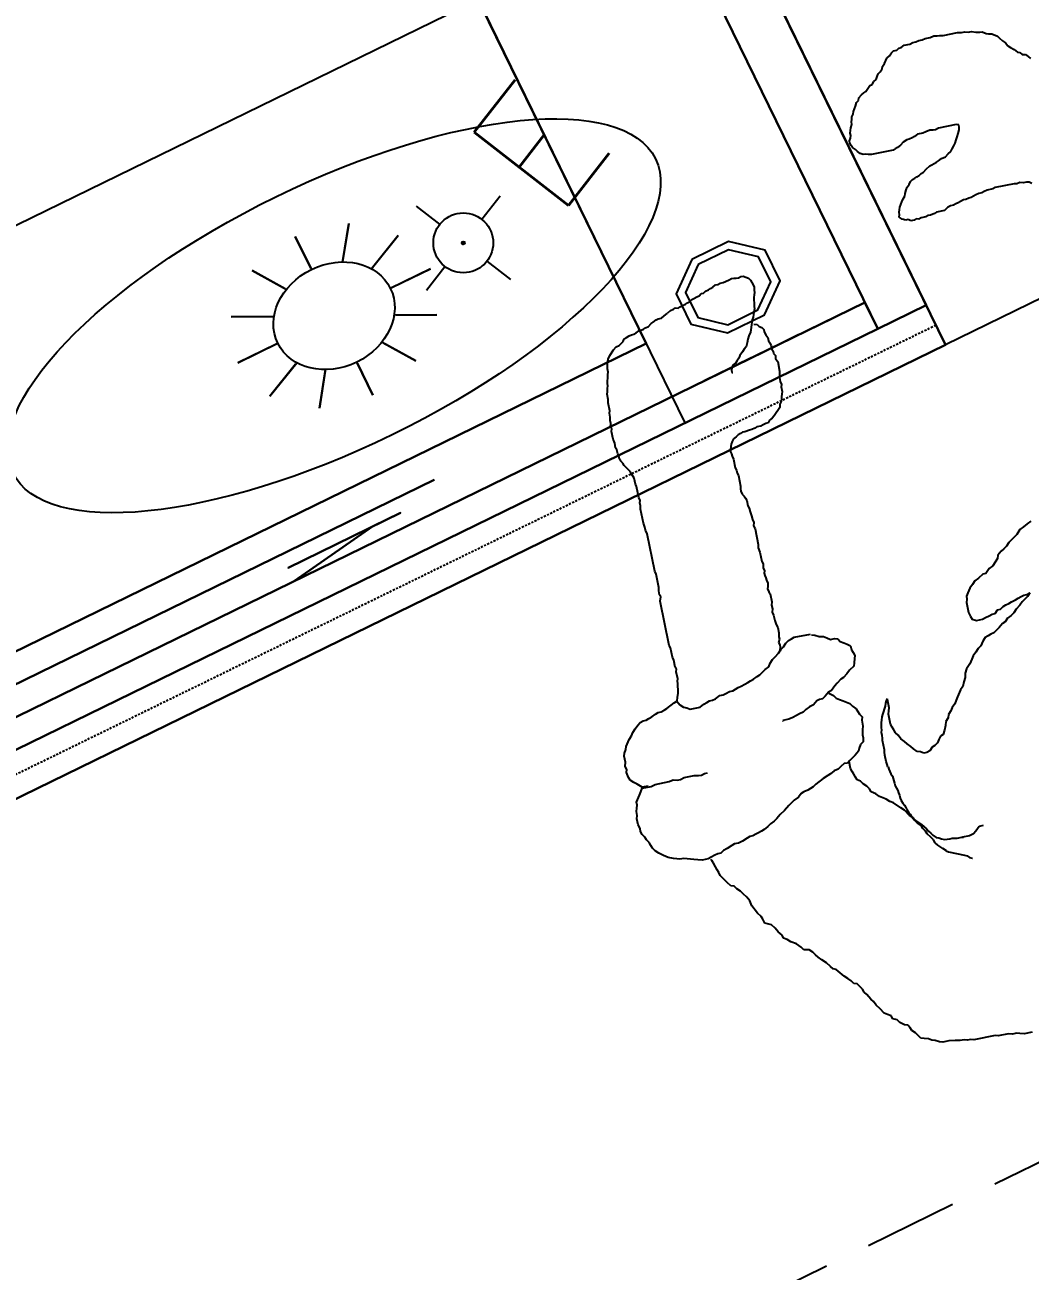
# Model space of a CAD drawing. Header units: millimetres. Extents: x 9159 to 17971, y 10368 to 13314.
# Drawn here: x 14354.5 to 14422.7, y 11697.2 to 11781.9 of the extents above; entities that cross this region are included whole.
import ezdxf

# ---------------------------------------------------------------- set-up
doc = ezdxf.new("R2010")
doc.units = ezdxf.units.MM
doc.header["$LTSCALE"] = 5
doc.linetypes.add('DASHED', pattern=[19.05, 12.7, -6.35])
doc.linetypes.add('NASCOSTA', pattern=[0.375, 0.25, -0.125])
for name, color, linetype in [('200-EquipBlack-3d', 250, 'Continuous'), ('200-EquipBorder-2d', 9, 'Continuous'), ('200-EquipInternal-2d', 252, 'Continuous'), ('200-EquipSteel-3d', 9, 'Continuous'), ('250-ele-2d', 20, 'Continuous'), ('600-User-2D', 7, 'Continuous')]:
    doc.layers.add(name, color=color, linetype=linetype)
doc.layers.add('200-InsPoint-3D', color=3, linetype='Continuous', plot=False)
doc.styles.add('SIMPLEX', font='SIMPLEX')

# ---------------------------------------------------------------- blocks, each defined once
blk = doc.blocks.new('sun')
at = {"layer": '200-EquipInternal-2d'}
for p, q in [((0, 36), (0, 60)), ((0, 60), (0, 35)), ((-18, 31.18), (-30, 51.96)), ((-30, 51.96), (-17.5, 30.31)), ((30, 51.96), (17.5, 30.31)), ((18, 31.18), (30, 51.96)), ((-31.18, 18), (-51.96, 30)), ((-51.96, 30), (-30.31, 17.5)), ((51.96, 30), (30.31, 17.5)), ((31.18, 18), (51.96, 30)), ((-36, 0), (-60, 0)), ((-60, 0), (-35, 0)), ((60, 0), (35, 0)), ((36, 0), (60, 0)), ((-51.96, -30), (-30.31, -17.5)), ((-31.18, -18), (-51.96, -30)), ((51.96, -30), (30.31, -17.5)), ((31.18, -18), (51.96, -30)), ((-30, -51.96), (-17.5, -30.31)), ((-18, -31.18), (-30, -51.96)), ((30, -51.96), (17.5, -30.31)), ((18, -31.18), (30, -51.96)), ((0, -60), (0, -35)), ((0, -36), (0, -60))]:
    blk.add_line(p, q, dxfattribs=at)
blk.add_circle((0, 0), 35, dxfattribs=at)
blk.add_ellipse((0, 0), major_axis=(-200, 0), ratio=0.45, dxfattribs=at)
blk = doc.blocks.new('MTC1400P')
at = {"layer": '200-EquipBlack-3d', "extrusion": (0, -1, 0)}
for points, elevation in [([(1015, 525), (1085, 525), (1085, 725), (1015, 725)], 640), ([(1270, 525), (1270, 725), (1350, 725), (1350, 525)], 650), ([(1302.35, 593.48), (1291.52, 582.65), (1291.52, 567.35), (1302.35, 556.52), (1317.65, 556.52), (1328.48, 567.35), (1328.48, 582.65), (1317.65, 593.48)], 650), ([(1302.35, 687.5), (1291.52, 676.67), (1291.52, 661.37), (1302.35, 650.54), (1317.65, 650.54), (1328.48, 661.37), (1328.48, 676.67), (1317.65, 687.5)], 650)]:
    blk.add_lwpolyline(points, close=True, dxfattribs=dict(at, elevation=elevation))
at = {"layer": '200-EquipBlack-3d'}
for points in [[(1015, -650, 725), (1015, -650, 525), (1067.5, -640, 525), (1067.5, -640, 725)], [(1067.5, -640, 525), (1067.5, -640, 725), (1085, -640, 725), (1085, -640, 525)], [(1270, -650, 525), (1270, -650, 725), (1350, -650, 725), (1350, -650, 525)]]:
    blk.add_3dface(points, dxfattribs=at)
at = {"layer": '200-EquipBlack-3d', "invisible_edges": 15}
for points in [[(1291.52, -655, 661.37), (1328.48, -655, 661.37), (1317.65, -655, 650.54), (1302.35, -655, 650.54)], [(1328.48, -655, 676.67), (1291.52, -655, 676.67), (1291.52, -655, 661.37), (1328.48, -655, 661.37)], [(1302.35, -655, 687.5), (1317.65, -655, 687.5), (1328.48, -655, 676.67), (1291.52, -655, 676.67)], [(1302.35, -669, 593.48), (1317.65, -669, 593.48), (1328.48, -669, 582.65), (1291.52, -669, 582.65)], [(1328.48, -669, 582.65), (1291.52, -669, 582.65), (1291.52, -669, 567.35), (1328.48, -669, 567.35)], [(1291.52, -669, 567.35), (1328.48, -669, 567.35), (1317.65, -669, 556.52), (1302.35, -669, 556.52)]]:
    blk.add_3dface(points, dxfattribs=at)
at = {"layer": '200-EquipBorder-2d'}
blk.add_lwpolyline([(0, 0), (1400, 0), (1400, -700), (0, -700)], close=True, dxfattribs=at)
at = {"layer": '200-EquipInternal-2d', "linetype": 'NASCOSTA'}
blk.add_lwpolyline([(0, -670), (700, -670), (700, -685), (1400, -685)], dxfattribs=at)
at = {"layer": '200-EquipSteel-3d'}
blk.add_line((1250, -30, 240), (1250, -670, 240), dxfattribs=at)
at = {"layer": '200-EquipSteel-3d', "elevation": 50}
blk.add_lwpolyline([(1293.52, -572.28), (1277.28, -588.52), (1277.28, -611.48), (1293.52, -627.72), (1316.48, -627.72), (1332.72, -611.48), (1332.72, -588.52), (1316.48, -572.28)], close=True, dxfattribs=at)
at = {"layer": '200-EquipSteel-3d'}
blk.add_lwpolyline([(1295.59, -577.28), (1282.28, -590.59), (1282.28, -609.41), (1295.59, -622.72), (1314.41, -622.72), (1327.72, -609.41), (1327.72, -590.59), (1314.41, -577.28)], close=True, dxfattribs=at)
at = {"layer": '200-EquipSteel-3d', "extrusion": (0, -1, 0), "elevation": 630}
blk.add_lwpolyline([(1110, 240), (500, 240), (500, 810), (1110, 810)], close=True, dxfattribs=at)
at = {"layer": '200-EquipSteel-3d', "invisible_edges": 15}
for points in [[(500, -650, 240), (1015, -650, 525), (1085, -650, 525), (1110, -650, 240)], [(1110, -650, 810), (1085, -650, 725), (1015, -650, 725), (500, -650, 810)], [(1015, -650, 725), (500, -650, 810), (500, -650, 240), (1015, -650, 525)], [(1085, -650, 525), (1110, -650, 240), (1110, -650, 810), (1085, -650, 725)], [(1250, -669, 810), (1370, -669, 810), (1370, -669, 725), (1250, -669, 725)], [(1250, -669, 240), (1370, -669, 240), (1370, -669, 525), (1250, -669, 525)], [(1250, -669, 725), (1270, -669, 725), (1270, -669, 525), (1250, -669, 525)], [(1350, -669, 725), (1370, -669, 725), (1370, -669, 525), (1350, -669, 525)]]:
    blk.add_3dface(points, dxfattribs=at)
at = {"layer": '200-InsPoint-3D'}
blk.add_point((1400, -700), dxfattribs=at)
blk.add_blockref('sun', (1100, -500))
blk.add_attdef('DISTANG', (0, 0), '', height=1, dxfattribs=at)
at = {"layer": '200-EquipSteel-3d'}
mesh = blk.add_polymesh((6, 3), dxfattribs=at)
for k, corner in enumerate([(1400, -30, 849.99), (1400, -30, 239.99), (1400, -30, 239.99), (0, -30, 849.99), (0, -30, 239.99), (0, -30, 239.99), (0, 0, 849.99), (0, 0, 239.99), (0, -30, 239.99), (1400, 0, 849.99), (1400, 0, 239.99), (1400, -30, 239.99), (1400, 0, 849.99), (1400, 0, 849.99), (1400, -30, 849.99), (0, 0, 849.99), (0, 0, 849.99), (0, -30, 849.99)]):
    mesh.set_mesh_vertex(divmod(k, 3), corner)
mesh = blk.add_polymesh((6, 3), dxfattribs=at)
for k, corner in enumerate([(1400, -700, 900), (1400, -700, 850), (1400, -700, 850), (0, -700, 900), (0, -700, 850), (0, -700, 850), (0, 0, 900), (0, 0, 850), (0, -700, 850), (1400, 0, 900), (1400, 0, 850), (1400, -700, 850), (1400, 0, 900), (1400, 0, 900), (1400, -700, 900), (0, 0, 900), (0, 0, 900), (0, -700, 900)]):
    mesh.set_mesh_vertex(divmod(k, 3), corner)
mesh = blk.add_polymesh((6, 3), dxfattribs=at)
for k, corner in enumerate([(1250, -610, 530), (1250, -610, 490), (1250, -610, 490), (30, -610, 530), (30, -610, 490), (30, -610, 490), (30, -30, 530), (30, -30, 490), (30, -610, 490), (1250, -30, 530), (1250, -30, 490), (1250, -610, 490), (1250, -30, 530), (1250, -30, 530), (1250, -610, 530), (30, -30, 530), (30, -30, 530), (30, -610, 530)]):
    mesh.set_mesh_vertex(divmod(k, 3), corner)
mesh = blk.add_polymesh((6, 3), dxfattribs=at)
for k, corner in enumerate([(1370, -670, 240), (1370, -670, 200), (1370, -670, 200), (30, -670, 240), (30, -670, 200), (30, -670, 200), (30, -30, 240), (30, -30, 200), (30, -670, 200), (1370, -30, 240), (1370, -30, 200), (1370, -670, 200), (1370, -30, 240), (1370, -30, 240), (1370, -670, 240), (30, -30, 240), (30, -30, 240), (30, -670, 240)]):
    mesh.set_mesh_vertex(divmod(k, 3), corner)
mesh = blk.add_polymesh((6, 3), dxfattribs=at)
for k, corner in enumerate([(1400, -670, 850), (1400, -670, 200), (1400, -670, 200), (1370, -670, 850), (1370, -670, 200), (1370, -670, 200), (1370, -30, 850), (1370, -30, 200), (1370, -670, 200), (1400, -30, 850), (1400, -30, 200), (1400, -670, 200), (1400, -30, 850), (1400, -30, 850), (1400, -670, 850), (1370, -30, 850), (1370, -30, 850), (1370, -670, 850)]):
    mesh.set_mesh_vertex(divmod(k, 3), corner)
mesh = blk.add_polymesh((6, 3), dxfattribs=at)
for k, corner in enumerate([(1370, -670, 850), (1370, -670, 810), (1370, -670, 810), (30, -670, 850), (30, -670, 810), (30, -670, 810), (30, -650, 850), (30, -650, 810), (30, -670, 810), (1370, -650, 850), (1370, -650, 810), (1370, -670, 810), (1370, -650, 850), (1370, -650, 850), (1370, -670, 850), (30, -650, 850), (30, -650, 850), (30, -670, 850)]):
    mesh.set_mesh_vertex(divmod(k, 3), corner)
blk = doc.blocks.new('ECON')
at = {"layer": '250-ele-2d'}
for p, q in [((0, 40.64), (0, 20.32)), ((-40.64, 0), (-20.32, 0)), ((20.32, 0), (40.64, 0)), ((0, -20.32), (0, -40.64))]:
    blk.add_line(p, q, dxfattribs=at)
for radius in [20.32, 1]:
    blk.add_circle((0, 0), radius, dxfattribs=at)
blk.add_point((0, 0), dxfattribs=at)
at = {"layer": '250-ele-2d', "style": 'SIMPLEX', "flags": 8}
blk.add_attdef('E', (50.05, -40.64), '', height=81, dxfattribs=at)
blk = doc.blocks.new('CUOCO')
at = {"layer": '600-User-2D'}
for p, q in [((17.422, 26.817), (17.947, 26.624)), ((17.947, 26.624), (18.185, 26.462)), ((18.185, 26.462), (18.358, 26.324)), ((18.358, 26.324), (18.621, 26.227)), ((18.621, 26.227), (18.859, 26.065)), ((18.859, 26.065), (19.515, 25.823)), ((19.515, 25.823), (19.688, 25.685)), ((19.688, 25.685), (21.067, 25.178)), ((21.067, 25.178), (21.239, 25.04)), ((21.239, 25.04), (21.436, 24.967)), ((21.436, 24.967), (21.609, 24.829)), ((21.609, 24.829), (21.872, 24.732)), ((21.872, 24.732), (22.176, 24.546)), ((22.176, 24.546), (22.545, 24.335)), ((22.545, 24.335), (22.939, 24.19)), ((22.939, 24.19), (23.112, 24.052)), ((23.112, 24.052), (23.326, 23.824)), ((23.326, 23.824), (23.499, 23.686)), ((23.499, 23.686), (23.647, 23.483)), ((23.647, 23.483), (23.886, 23.32)), ((23.886, 23.32), (24.059, 23.182)), ((24.059, 23.182), (24.176, 22.692)), ((24.176, 22.692), (24.301, 22.423)), ((24.301, 22.423), (24.294, 22.202)), ((24.294, 22.202), (24.353, 21.957)), ((24.353, 21.957), (24.526, 21.818)), ((24.526, 21.818), (24.716, 21.525)), ((24.716, 21.525), (24.774, 21.28)), ((24.774, 21.28), (24.989, 21.052)), ((24.989, 21.052), (24.982, 20.831)), ((24.982, 20.831), (25.131, 20.627)), ((25.131, 20.627), (25.279, 20.424)), ((25.279, 20.424), (25.355, 20.023)), ((25.355, 20.023), (25.456, 19.688)), ((25.456, 19.688), (25.49, 19.377)), ((25.49, 19.377), (25.549, 19.132)), ((25.549, 19.132), (25.625, 18.732)), ((25.625, 18.732), (25.684, 18.487)), ((25.684, 18.487), (25.677, 18.266)), ((25.677, 18.266), (25.736, 18.021)), ((25.736, 18.021), (25.795, 17.775)), ((25.795, 17.775), (25.968, 17.637)), ((25.968, 17.637), (26.026, 17.392)), ((26.026, 17.392), (26.151, 17.123)), ((26.151, 17.123), (26.275, 16.854)), ((26.275, 16.854), (26.376, 16.519)), ((26.376, 16.519), (26.476, 16.184)), ((26.476, 16.184), (26.649, 16.046)), ((26.649, 16.046), (26.708, 15.801)), ((26.708, 15.801), (26.808, 15.466)), ((26.808, 15.466), (26.974, 15.107)), ((14.658, 14.628), (14.638, 14.635)), ((14.773, 14.491), (14.658, 14.628)), ((14.872, 14.313), (14.773, 14.491)), ((26.974, 15.107), (27.098, 14.837)), ((27.098, 14.837), (27.157, 14.592)), ((27.157, 14.592), (27.216, 14.347)), ((14.987, 14.177), (14.872, 14.313)), ((15.789, 13.411), (14.987, 14.177)), ((27.216, 14.347), (27.34, 14.078)), ((27.34, 14.078), (27.645, 13.891)), ((27.645, 13.891), (27.703, 13.646)), ((27.703, 13.646), (27.869, 13.287)), ((12.851, 13.137), (13.114, 13.04)), ((13.114, 13.04), (13.473, 13.206)), ((13.473, 13.206), (13.718, 13.265)), ((13.718, 13.265), (14.005, 13.234)), ((14.005, 13.234), (14.464, 13.064)), ((14.493, 13.041), (14.413, 13.096)), ((14.802, 12.928), (14.493, 13.041)), ((14.948, 12.849), (14.802, 12.928)), ((15.094, 12.77), (14.948, 12.849)), ((15.248, 12.713), (15.094, 12.77)), ((15.416, 12.627), (15.248, 12.713)), ((15.903, 13.275), (15.789, 13.411)), ((15.887, 13.286), (16.012, 13.016)), ((16.012, 13.016), (16.178, 12.657)), ((27.869, 13.287), (28.125, 12.969)), ((28.125, 12.969), (28.249, 12.7)), ((28.249, 12.7), (28.398, 12.496)), ((15.592, 12.562), (15.416, 12.627)), ((15.736, 12.409), (15.592, 12.562)), ((15.857, 12.264), (15.736, 12.409)), ((15.987, 12.141), (15.857, 12.264)), ((16.099, 11.9), (15.987, 12.141)), ((16.152, 11.706), (16.099, 11.9)), ((16.178, 12.657), (16.236, 12.412)), ((16.236, 12.412), (16.23, 12.191)), ((16.23, 12.191), (16.288, 11.946)), ((16.288, 11.946), (16.389, 11.611)), ((28.398, 12.496), (28.391, 12.276)), ((28.391, 12.276), (28.492, 11.941)), ((28.492, 11.941), (28.526, 11.63)), ((16.205, 11.511), (16.152, 11.706)), ((16.251, 11.295), (16.205, 11.511)), ((16.304, 11.1), (16.251, 11.295)), ((16.371, 10.875), (16.304, 11.1)), ((16.389, 11.611), (16.382, 11.39)), ((16.382, 11.39), (16.441, 11.145)), ((16.441, 11.145), (16.434, 10.924)), ((28.526, 11.63), (28.627, 11.295)), ((28.627, 11.295), (28.948, 10.953)), ((16.566, 10.454), (16.371, 10.875)), ((16.434, 10.924), (16.558, 10.655)), ((16.558, 10.655), (16.617, 10.41)), ((16.642, 10.251), (16.566, 10.454)), ((16.617, 10.41), (16.61, 10.189)), ((16.61, 10.189), (16.735, 9.919)), ((16.665, 10.043), (16.642, 10.251)), ((28.917, 10.667), (28.91, 10.446)), ((28.91, 10.446), (29.01, 10.111)), ((28.948, 10.953), (28.917, 10.667)), ((16.652, 9.872), (16.665, 10.043)), ((16.683, 9.686), (16.652, 9.872)), ((16.659, 9.145), (16.672, 9.315)), ((16.672, 9.315), (16.685, 9.486)), ((16.685, 9.486), (16.683, 9.686)), ((16.735, 9.919), (16.852, 9.429)), ((16.852, 9.429), (16.977, 9.16)), ((29.01, 10.111), (29.08, 9.489)), ((29.08, 9.489), (29.025, 9.137)), ((16.606, 8.39), (16.657, 8.596)), ((16.657, 8.596), (16.692, 8.758)), ((16.691, 8.959), (16.659, 9.145)), ((16.692, 8.758), (16.691, 8.959)), ((16.977, 9.16), (17.226, 8.621)), ((17.226, 8.621), (17.374, 8.417)), ((29.025, 9.137), (29.059, 8.826)), ((29.059, 8.826), (29.16, 8.491)), ((29.16, 8.491), (29.219, 8.246)), ((16.461, 7.519), (16.504, 7.703)), ((16.504, 7.703), (16.516, 7.873)), ((16.516, 7.873), (16.537, 8.066)), ((16.537, 8.066), (16.572, 8.228)), ((16.572, 8.228), (16.606, 8.39)), ((17.374, 8.417), (17.499, 8.148)), ((17.499, 8.148), (17.648, 7.944)), ((17.648, 7.944), (17.796, 7.741)), ((17.796, 7.741), (17.921, 7.471)), ((29.219, 8.246), (29.343, 7.977)), ((29.343, 7.977), (29.402, 7.732)), ((29.402, 7.732), (29.575, 7.594)), ((12.532, 6.739), (12.777, 6.798)), ((12.777, 6.798), (12.998, 6.791)), ((12.998, 6.791), (13.267, 6.916)), ((13.267, 6.916), (13.488, 6.909)), ((13.488, 6.909), (13.685, 6.836)), ((13.685, 6.836), (13.834, 6.633)), ((16.301, 6.678), (16.336, 6.84)), ((16.313, 7.049), (16.369, 7.203)), ((16.336, 6.84), (16.313, 7.049)), ((16.369, 7.203), (16.404, 7.365)), ((16.404, 7.365), (16.461, 7.519)), ((17.921, 7.471), (18.111, 7.178)), ((18.111, 7.178), (18.104, 6.957)), ((18.104, 6.957), (18.163, 6.712)), ((29.575, 7.594), (29.675, 7.259)), ((29.675, 7.259), (29.751, 6.858)), ((29.751, 6.858), (29.81, 6.613)), ((11.285, 5.783), (11.447, 6.021)), ((11.447, 6.021), (11.675, 6.235)), ((11.675, 6.235), (11.903, 6.449)), ((11.903, 6.449), (12.124, 6.442)), ((12.124, 6.442), (12.328, 6.591)), ((12.328, 6.591), (12.532, 6.739)), ((13.834, 6.633), (14.007, 6.494)), ((14.007, 6.494), (14.131, 6.225)), ((14.131, 6.225), (14.19, 5.98)), ((14.19, 5.98), (14.314, 5.711)), ((16.161, 5.977), (16.008, 5.562)), ((16.209, 6.171), (16.161, 5.977)), ((16.249, 6.344), (16.209, 6.171)), ((16.232, 6.354), (16.289, 6.508)), ((16.289, 6.508), (16.301, 6.678)), ((18.163, 6.712), (18.287, 6.442)), ((18.287, 6.442), (18.346, 6.197)), ((18.346, 6.197), (18.495, 5.994)), ((18.495, 5.994), (18.488, 5.773)), ((29.789, 5.95), (29.758, 5.664)), ((29.796, 6.171), (29.789, 5.95)), ((29.803, 6.392), (29.796, 6.171)), ((29.81, 6.613), (29.803, 6.392)), ((9.931, 4.94), (10.135, 5.089)), ((10.135, 5.089), (10.405, 5.213)), ((10.405, 5.213), (10.608, 5.362)), ((10.608, 5.362), (10.878, 5.486)), ((10.878, 5.486), (11.016, 5.659)), ((11.016, 5.659), (11.285, 5.783)), ((14.314, 5.711), (14.373, 5.466)), ((14.373, 5.466), (14.498, 5.196)), ((14.498, 5.196), (14.532, 4.886)), ((15.844, 5.245), (15.615, 4.624)), ((15.919, 5.383), (15.844, 5.245)), ((16.008, 5.562), (15.919, 5.383)), ((18.467, 5.11), (18.298, 4.651)), ((18.474, 5.331), (18.467, 5.11)), ((18.481, 5.552), (18.474, 5.331)), ((18.488, 5.773), (18.481, 5.552)), ((23.355, 5.024), (23.78, 5.165)), ((23.78, 5.165), (24.18, 5.241)), ((24.18, 5.241), (24.515, 5.342)), ((24.515, 5.342), (24.761, 5.4)), ((24.761, 5.4), (25.071, 5.435)), ((25.071, 5.435), (25.317, 5.494)), ((25.317, 5.494), (25.627, 5.528)), ((25.627, 5.528), (25.849, 5.521)), ((25.849, 5.521), (26.07, 5.514)), ((26.07, 5.514), (26.291, 5.508)), ((26.291, 5.508), (26.512, 5.501)), ((26.512, 5.501), (26.709, 5.428)), ((26.709, 5.428), (26.93, 5.421)), ((26.93, 5.421), (27.306, 5.432)), ((27.306, 5.432), (27.593, 5.401)), ((27.593, 5.401), (27.855, 5.304)), ((27.855, 5.304), (28.077, 5.297)), ((28.077, 5.297), (28.453, 5.307)), ((28.453, 5.307), (28.74, 5.276)), ((28.74, 5.276), (28.985, 5.335)), ((28.985, 5.335), (29.182, 5.263)), ((29.182, 5.263), (29.403, 5.256)), ((29.403, 5.256), (29.69, 5.225)), ((29.69, 5.225), (29.911, 5.218)), ((29.758, 5.664), (29.752, 5.443)), ((29.752, 5.443), (29.793, 5.353)), ((29.911, 5.218), (30.304, 5.073)), ((8.823, 4.156), (9.051, 4.371)), ((9.051, 4.371), (9.32, 4.495)), ((9.32, 4.495), (9.728, 4.792)), ((9.728, 4.792), (9.931, 4.94)), ((14.532, 4.886), (14.591, 4.64)), ((14.584, 4.419), (14.578, 4.198)), ((14.591, 4.64), (14.584, 4.419)), ((15.459, 4.328), (15.391, 4.141)), ((15.541, 4.486), (15.459, 4.328)), ((15.615, 4.624), (15.541, 4.486)), ((17.245, 4.219), (17.383, 4.391)), ((17.383, 4.391), (17.718, 4.492)), ((17.718, 4.492), (17.963, 4.55)), ((17.963, 4.55), (18.208, 4.609)), ((18.208, 4.609), (18.454, 4.668)), ((18.454, 4.668), (18.651, 4.595)), ((18.651, 4.595), (18.961, 4.63)), ((18.961, 4.63), (19.207, 4.689)), ((19.207, 4.689), (19.493, 4.658)), ((19.493, 4.658), (19.804, 4.692)), ((19.804, 4.692), (20.025, 4.685)), ((20.025, 4.685), (20.402, 4.696)), ((20.402, 4.696), (21.024, 4.765)), ((21.024, 4.765), (21.269, 4.823)), ((21.269, 4.823), (21.49, 4.817)), ((21.49, 4.817), (21.711, 4.81)), ((21.711, 4.81), (21.998, 4.779)), ((21.998, 4.779), (22.219, 4.772)), ((22.219, 4.772), (22.488, 4.896)), ((22.488, 4.896), (22.864, 4.906)), ((22.864, 4.906), (23.11, 4.965)), ((23.11, 4.965), (23.355, 5.024)), ((30.304, 5.073), (30.543, 4.911)), ((30.543, 4.911), (30.781, 4.748)), ((30.781, 4.748), (30.954, 4.61)), ((30.954, 4.61), (31.127, 4.472)), ((31.127, 4.472), (31.3, 4.334)), ((31.3, 4.334), (31.562, 4.237)), ((31.562, 4.237), (31.735, 4.099)), ((7.846, 3.324), (8.205, 3.49)), ((8.205, 3.49), (8.433, 3.704)), ((8.433, 3.704), (8.595, 3.942)), ((8.595, 3.942), (8.823, 4.156)), ((14.571, 3.977), (14.329, 3.321)), ((14.578, 4.198), (14.571, 3.977)), ((14.935, 3.415), (14.804, 3.251)), ((15.03, 3.544), (14.935, 3.415)), ((15.104, 3.682), (15.03, 3.544)), ((15.214, 3.853), (15.104, 3.682)), ((15.288, 3.991), (15.214, 3.853)), ((15.391, 4.141), (15.288, 3.991)), ((16.375, 3.273), (16.561, 3.577)), ((16.561, 3.577), (16.634, 3.773)), ((16.634, 3.773), (16.796, 4.012)), ((16.796, 4.012), (17.041, 4.07)), ((17.041, 4.07), (17.245, 4.219)), ((31.735, 4.099), (31.908, 3.961)), ((31.908, 3.961), (32.188, 3.709)), ((32.188, 3.709), (32.378, 3.416)), ((32.378, 3.416), (32.568, 3.122)), ((6.271, 2.489), (6.565, 2.679)), ((6.565, 2.679), (6.81, 2.737)), ((6.81, 2.737), (7.079, 2.862)), ((7.079, 2.862), (7.349, 2.986)), ((7.349, 2.986), (7.552, 3.134)), ((7.552, 3.134), (7.846, 3.324)), ((14.053, 2.976), (13.86, 2.451)), ((14.091, 2.595), (13.976, 2.473)), ((14.191, 3.149), (14.053, 2.976)), ((14.222, 2.759), (14.091, 2.595)), ((14.329, 3.321), (14.191, 3.149)), ((14.387, 2.886), (14.222, 2.759)), ((14.503, 3.009), (14.387, 2.886)), ((14.668, 3.136), (14.503, 3.009)), ((14.804, 3.251), (14.668, 3.136)), ((15.954, 2.534), (16.092, 2.706)), ((16.092, 2.706), (16.237, 3.1)), ((16.237, 3.1), (16.375, 3.273)), ((32.568, 3.122), (32.692, 2.853)), ((32.692, 2.853), (32.751, 2.608)), ((32.751, 2.608), (32.744, 2.387)), ((2.593, 1.608), (2.862, 1.732)), ((2.862, 1.732), (3.197, 1.832)), ((3.197, 1.832), (3.467, 1.957)), ((3.467, 1.957), (3.712, 2.015)), ((3.712, 2.015), (4.023, 2.05)), ((4.023, 2.05), (4.292, 2.174)), ((4.292, 2.174), (4.513, 2.167)), ((4.513, 2.167), (4.848, 2.267)), ((4.848, 2.267), (5.093, 2.326)), ((5.093, 2.326), (5.339, 2.385)), ((5.339, 2.385), (5.56, 2.378)), ((5.56, 2.378), (5.781, 2.371)), ((5.781, 2.371), (6.002, 2.364)), ((6.002, 2.364), (6.271, 2.489)), ((13.976, 2.473), (13.826, 2.387)), ((16.013, 2.289), (15.954, 2.534)), ((15.999, 1.847), (16.006, 2.068)), ((16.124, 1.577), (15.999, 1.847)), ((16.006, 2.068), (16.013, 2.289)), ((32.744, 2.387), (32.737, 2.166)), ((32.737, 2.166), (32.796, 1.921)), ((32.796, 1.921), (32.789, 1.7)), ((32.789, 1.7), (32.848, 1.455)), ((1.833, 1.366), (2.103, 1.49)), ((2.054, 1.359), (1.833, 1.366)), ((2.251, 1.287), (2.054, 1.359)), ((2.103, 1.49), (2.593, 1.608)), ((2.472, 1.28), (2.251, 1.287)), ((2.693, 1.273), (2.472, 1.28)), ((2.914, 1.266), (2.693, 1.273)), ((3.201, 1.235), (2.914, 1.266)), ((3.422, 1.228), (3.201, 1.235)), ((3.643, 1.221), (3.422, 1.228)), ((3.864, 1.214), (3.643, 1.221)), ((4.109, 1.273), (3.864, 1.214)), ((4.306, 1.201), (4.109, 1.273)), ((4.576, 1.325), (4.306, 1.201)), ((4.773, 1.252), (4.576, 1.325)), ((4.994, 1.245), (4.773, 1.252)), ((5.28, 1.214), (4.994, 1.245)), ((5.501, 1.208), (5.28, 1.214)), ((5.895, 1.063), (5.501, 1.208)), ((6.11, 0.835), (5.895, 1.063)), ((16.182, 1.332), (16.124, 1.577)), ((16.331, 1.129), (16.182, 1.332)), ((16.48, 0.925), (16.331, 1.129)), ((16.628, 0.721), (16.48, 0.925)), ((32.769, 1.037), (32.738, 0.75)), ((32.841, 1.234), (32.769, 1.037)), ((32.848, 1.455), (32.841, 1.234)), ((5.83, -0.329), (6.072, 0.327)), ((6.072, 0.327), (6.103, 0.614)), ((6.103, 0.614), (6.11, 0.835)), ((16.777, 0.517), (16.628, 0.721)), ((16.836, 0.272), (16.777, 0.517)), ((17.026, -0.021), (16.836, 0.272)), ((17.002, -0.087), (17.337, 0.013)), ((17.337, 0.013), (17.582, 0.072)), ((17.582, 0.072), (17.779, 0)), ((18, -0.007), (18.335, 0.093)), ((18.335, 0.093), (18.621, 0.062)), ((18.621, 0.062), (18.932, 0.096)), ((18.932, 0.096), (19.178, 0.155)), ((19.178, 0.155), (19.464, 0.124)), ((19.464, 0.124), (19.685, 0.117)), ((19.685, 0.117), (19.972, 0.086)), ((19.972, 0.086), (20.259, 0.055)), ((20.259, 0.055), (20.653, -0.09)), ((27.077, 0.152), (26.88, 0.225)), ((27.298, 0.146), (27.077, 0.152)), ((27.495, 0.073), (27.298, 0.146)), ((27.733, -0.089), (27.495, 0.073)), ((32.455, 0.184), (32.358, -0.078)), ((32.593, 0.357), (32.455, 0.184)), ((32.738, 0.75), (32.593, 0.357)), ((5.416, -0.847), (5.62, -0.698)), ((5.62, -0.698), (5.692, -0.502)), ((5.692, -0.502), (5.83, -0.329)), ((14.477, -0.871), (14.615, -0.698)), ((14.615, -0.698), (15.016, -0.622)), ((15.016, -0.622), (15.285, -0.498)), ((15.285, -0.498), (15.62, -0.398)), ((15.62, -0.398), (15.841, -0.404)), ((15.841, -0.404), (16.176, -0.304)), ((16.176, -0.304), (16.421, -0.246)), ((16.421, -0.246), (16.781, -0.08)), ((16.781, -0.08), (17.002, -0.087)), ((17.779, 0), (18, -0.007)), ((20.653, -0.09), (20.677, -0.024)), ((28.39, -0.331), (27.733, -0.089)), ((28.676, -0.362), (28.39, -0.331)), ((28.873, -0.434), (28.676, -0.362)), ((29.112, -0.597), (28.873, -0.434)), ((29.398, -0.628), (29.112, -0.597)), ((30.317, -0.966), (29.398, -0.628)), ((32.01, -0.621), (31.602, -0.918)), ((32.082, -0.424), (32.01, -0.621)), ((32.22, -0.251), (32.082, -0.424)), ((32.358, -0.078), (32.22, -0.251)), ((2.467, -1.772), (2.736, -1.648)), ((2.736, -1.648), (3.005, -1.524)), ((3.005, -1.524), (3.316, -1.489)), ((3.316, -1.489), (3.675, -1.323)), ((3.675, -1.323), (3.872, -1.396)), ((3.872, -1.396), (4.273, -1.32)), ((4.273, -1.32), (4.584, -1.285)), ((4.584, -1.285), (4.853, -1.161)), ((4.853, -1.161), (5.122, -1.037)), ((5.122, -1.037), (5.416, -0.847)), ((14.163, -1.724), (14.17, -1.503)), ((14.17, -1.503), (14.177, -1.282)), ((14.177, -1.282), (14.315, -1.109)), ((14.315, -1.109), (14.477, -0.871)), ((30.604, -0.997), (30.317, -0.966)), ((31.195, -1.214), (30.604, -0.997)), ((30.777, -1.135), (31.171, -1.28)), ((31.171, -1.28), (31.337, -1.639)), ((31.399, -1.066), (31.195, -1.214)), ((31.337, -1.639), (31.485, -1.843)), ((31.602, -0.918), (31.399, -1.066)), ((0.139, -2.629), (0.498, -2.463)), ((0.498, -2.463), (0.743, -2.404)), ((0.743, -2.404), (0.988, -2.346)), ((0.988, -2.346), (1.234, -2.287)), ((1.234, -2.287), (1.503, -2.163)), ((1.503, -2.163), (1.748, -2.104)), ((1.748, -2.104), (1.994, -2.045)), ((1.994, -2.045), (2.329, -1.945)), ((2.329, -1.945), (2.467, -1.772)), ((14.066, -1.986), (14.163, -1.724)), ((14.215, -2.19), (14.066, -1.986)), ((14.364, -2.393), (14.215, -2.19)), ((14.512, -2.597), (14.364, -2.393)), ((31.485, -1.843), (31.61, -2.112)), ((31.603, -2.333), (31.548, -2.685)), ((31.61, -2.112), (31.603, -2.333)), ((-0.794, -2.733), (-0.483, -2.698)), ((-0.483, -2.698), (-0.172, -2.663)), ((-0.172, -2.663), (0.139, -2.629)), ((14.571, -2.842), (14.512, -2.597)), ((14.744, -2.98), (14.571, -2.842)), ((15.006, -3.077), (14.744, -2.98)), ((15.155, -3.281), (15.006, -3.077)), ((15.304, -3.484), (15.155, -3.281)), ((31.241, -3.317), (31.096, -3.711)), ((31.403, -3.079), (31.241, -3.317)), ((31.41, -2.858), (31.403, -3.079)), ((31.548, -2.685), (31.41, -2.858)), ((15.542, -3.647), (15.304, -3.484)), ((15.756, -3.874), (15.542, -3.647)), ((15.929, -4.013), (15.756, -3.874)), ((17.021, -4.489), (15.971, -4.102)), ((18.492, -4.137), (18.223, -4.261)), ((18.292, -4.289), (18.279, -4.169)), ((18.827, -4.036), (18.492, -4.137)), ((19.072, -3.978), (18.827, -4.036)), ((19.342, -3.853), (19.072, -3.978)), ((19.545, -3.705), (19.342, -3.853)), ((19.856, -3.67), (19.545, -3.705)), ((20.101, -3.612), (19.856, -3.67)), ((20.347, -3.553), (20.101, -3.612)), ((20.568, -3.56), (20.347, -3.553)), ((20.879, -3.525), (20.568, -3.56)), ((21.1, -3.532), (20.879, -3.525)), ((21.321, -3.539), (21.1, -3.532)), ((21.542, -3.546), (21.321, -3.539)), ((21.828, -3.577), (21.542, -3.546)), ((22.049, -3.584), (21.828, -3.577)), ((22.271, -3.591), (22.049, -3.584)), ((22.492, -3.598), (22.271, -3.591)), ((22.689, -3.67), (22.492, -3.598)), ((22.975, -3.701), (22.689, -3.67)), ((23.196, -3.708), (22.975, -3.701)), ((23.393, -3.781), (23.196, -3.708)), ((23.77, -3.77), (23.393, -3.781)), ((23.991, -3.777), (23.77, -3.77)), ((24.188, -3.85), (23.991, -3.777)), ((24.409, -3.856), (24.188, -3.85)), ((24.63, -3.863), (24.409, -3.856)), ((24.941, -3.829), (24.63, -3.863)), ((25.597, -4.07), (24.941, -3.829)), ((25.746, -4.274), (25.597, -4.07)), ((30.616, -4.205), (30.208, -4.502)), ((30.754, -4.032), (30.616, -4.205)), ((30.958, -3.883), (30.754, -4.032)), ((31.096, -3.711), (30.958, -3.883)), ((17.242, -4.496), (17.021, -4.489)), ((17.463, -4.503), (17.242, -4.496)), ((17.708, -4.444), (17.463, -4.503)), ((17.977, -4.32), (17.708, -4.444)), ((17.748, -5.298), (17.892, -5.063)), ((17.892, -5.063), (17.948, -4.911)), ((17.948, -4.911), (18.124, -4.746)), ((18.223, -4.261), (17.977, -4.32)), ((18.124, -4.746), (18.129, -4.575)), ((18.129, -4.575), (18.185, -4.422)), ((18.185, -4.422), (18.292, -4.289)), ((25.918, -4.412), (25.746, -4.274)), ((26.04, -5.009), (25.915, -5.194)), ((26.043, -4.681), (25.918, -4.412)), ((26.078, -4.992), (26.043, -4.681)), ((26.299, -4.999), (26.078, -4.992)), ((26.92, -4.93), (26.299, -4.999)), ((27.141, -4.937), (26.92, -4.93)), ((27.362, -4.944), (27.141, -4.937)), ((27.559, -5.016), (27.362, -4.944)), ((27.78, -5.023), (27.559, -5.016)), ((28.091, -4.989), (27.78, -5.023)), ((28.312, -4.995), (28.091, -4.989)), ((28.533, -5.002), (28.312, -4.995)), ((28.73, -5.075), (28.533, -5.002)), ((28.951, -5.082), (28.73, -5.075)), ((29.197, -5.023), (28.951, -5.082)), ((29.466, -4.899), (29.197, -5.023)), ((29.735, -4.774), (29.466, -4.899)), ((29.939, -4.626), (29.735, -4.774)), ((30.208, -4.502), (29.939, -4.626)), ((17.55, -6.148), (17.593, -5.875)), ((17.593, -5.875), (17.617, -5.654)), ((17.617, -5.654), (17.748, -5.298)), ((25.519, -5.797), (25.394, -5.981)), ((25.575, -5.645), (25.519, -5.797)), ((25.72, -5.41), (25.575, -5.645)), ((25.915, -5.194), (25.72, -5.41)), ((17.27, -6.909), (17.396, -6.725)), ((17.396, -6.725), (17.419, -6.503)), ((17.419, -6.503), (17.55, -6.148)), ((25.063, -6.724), (24.956, -6.857)), ((25.231, -6.267), (25.063, -6.724)), ((25.338, -6.134), (25.231, -6.267)), ((25.394, -5.981), (25.338, -6.134)), ((16.864, -7.854), (17.051, -7.347)), ((17.051, -7.347), (17.177, -7.163)), ((17.177, -7.163), (17.27, -6.909)), ((24.783, -7.485), (24.759, -7.707)), ((24.951, -7.028), (24.783, -7.485)), ((24.956, -6.857), (24.951, -7.028)), ((16.603, -8.565), (16.728, -8.38)), ((16.728, -8.38), (16.835, -8.247)), ((16.835, -8.247), (16.859, -8.025)), ((16.859, -8.025), (16.864, -7.854)), ((24.535, -8.316), (24.529, -8.486)), ((24.759, -7.707), (24.535, -8.316)), ((16.355, -9.395), (16.462, -9.262)), ((16.462, -9.262), (16.518, -9.109)), ((16.518, -9.109), (16.523, -8.939)), ((16.523, -8.939), (16.579, -8.786)), ((16.579, -8.786), (16.603, -8.565)), ((24.529, -8.486), (23.465, -11.379)), ((15.957, -10.632), (16.181, -10.023)), ((16.181, -10.023), (16.187, -9.852)), ((16.187, -9.852), (16.331, -9.617)), ((16.331, -9.617), (16.355, -9.395)), ((15.77, -11.139), (15.896, -10.955)), ((15.896, -10.955), (15.957, -10.632)), ((15.397, -12.154), (15.77, -11.139)), ((23.264, -11.766), (23.171, -12.02)), ((23.27, -11.595), (23.264, -11.766)), ((23.465, -11.379), (23.27, -11.595)), ((15.223, -12.782), (15.247, -12.56)), ((15.247, -12.56), (15.373, -12.376)), ((15.373, -12.376), (15.397, -12.154)), ((23.046, -12.204), (22.728, -13.067)), ((23.171, -12.02), (23.046, -12.204)), ((14.994, -13.561), (15.087, -13.308)), ((15.087, -13.308), (15.13, -13.035)), ((15.13, -13.035), (15.223, -12.782)), ((22.704, -13.288), (21.807, -15.724)), ((22.728, -13.067), (22.704, -13.288)), ((14.847, -14.429), (14.853, -14.258)), ((14.853, -14.258), (14.858, -14.087)), ((14.858, -14.087), (14.989, -13.732)), ((14.989, -13.732), (14.994, -13.561)), ((14.445, -15.837), (14.706, -15.126)), ((14.706, -15.126), (14.813, -14.993)), ((14.813, -14.993), (14.869, -14.841)), ((14.893, -14.619), (14.847, -14.429)), ((14.869, -14.841), (14.893, -14.619)), ((14.365, -16.211), (14.439, -16.008)), ((14.439, -16.008), (14.445, -15.837)), ((21.765, -15.996), (21.69, -16.199)), ((21.807, -15.724), (21.765, -15.996)), ((14.154, -16.94), (14.359, -16.382)), ((14.359, -16.382), (14.365, -16.211)), ((21.647, -16.472), (21.311, -17.385)), ((21.69, -16.199), (21.647, -16.472)), ((13.748, -17.885), (13.962, -17.618)), ((13.962, -17.618), (14.069, -17.484)), ((14.069, -17.484), (14.074, -17.314)), ((14.074, -17.314), (14.13, -17.161)), ((14.13, -17.161), (14.154, -16.94)), ((21.111, -17.772), (21.004, -17.906)), ((21.186, -17.569), (21.111, -17.772)), ((21.311, -17.385), (21.186, -17.569)), ((9.239, -18.703), (9.346, -18.569)), ((9.346, -18.569), (9.503, -18.454)), ((9.503, -18.454), (9.629, -18.27)), ((9.629, -18.27), (10.254, -17.982)), ((10.254, -17.982), (10.443, -17.936)), ((10.443, -17.936), (10.684, -17.909)), ((10.684, -17.909), (10.841, -17.795)), ((10.841, -17.795), (10.994, -17.851)), ((10.994, -17.851), (11.216, -17.875)), ((11.216, -17.875), (11.387, -17.88)), ((11.387, -17.88), (11.64, -17.973)), ((11.64, -17.973), (11.811, -17.979)), ((11.811, -17.979), (12.033, -18.003)), ((12.033, -18.003), (12.185, -18.059)), ((12.185, -18.059), (12.509, -18.12)), ((12.509, -18.12), (12.661, -18.176)), ((12.661, -18.176), (12.832, -18.182)), ((12.832, -18.182), (13.003, -18.187)), ((13.003, -18.187), (13.193, -18.142)), ((13.193, -18.142), (13.433, -18.115)), ((13.433, -18.115), (13.591, -18)), ((13.591, -18), (13.748, -17.885)), ((20.98, -18.127), (20.719, -18.838)), ((21.004, -17.906), (20.98, -18.127)), ((8.7, -19.541), (8.806, -19.408)), ((8.806, -19.408), (8.918, -19.103)), ((8.918, -19.103), (9.025, -18.97)), ((9.025, -18.97), (9.132, -18.836)), ((9.132, -18.836), (9.239, -18.703)), ((20.564, -19.415), (20.554, -19.757)), ((20.714, -19.009), (20.564, -19.415)), ((20.719, -18.838), (20.714, -19.009)), ((8.331, -20.385), (8.438, -20.252)), ((8.438, -20.252), (8.582, -20.017)), ((8.582, -20.017), (8.676, -19.763)), ((8.676, -19.763), (8.7, -19.541)), ((20.554, -19.757), (20.548, -19.927)), ((20.548, -19.927), (20.594, -20.117)), ((20.594, -20.117), (20.639, -20.307)), ((20.639, -20.307), (20.685, -20.496)), ((8.107, -20.994), (8.331, -20.385)), ((8.134, -21.234), (8.107, -20.994)), ((20.72, -21.028), (20.645, -21.231)), ((20.685, -20.496), (20.679, -20.667)), ((20.679, -20.667), (20.725, -20.857)), ((20.725, -20.857), (20.72, -21.028)), ((7.918, -22.134), (7.993, -21.931)), ((7.993, -21.931), (7.998, -21.761)), ((7.998, -21.761), (8.054, -21.608)), ((8.008, -21.419), (8.134, -21.234)), ((8.054, -21.608), (8.008, -21.419)), ((11.084, -22.148), (11.14, -21.995)), ((11.14, -21.995), (11.089, -21.977)), ((20.541, -21.826), (20.429, -22.131)), ((20.546, -21.655), (20.541, -21.826)), ((20.64, -21.402), (20.546, -21.655)), ((20.645, -21.231), (20.64, -21.402)), ((-12.934, -22.191), (-12.816, -22.353)), ((-12.816, -22.353), (-12.679, -22.463)), ((-12.679, -22.463), (-12.471, -22.539)), ((-12.471, -22.539), (-12.281, -22.668)), ((-12.281, -22.668), (-12.054, -22.693)), ((-12.054, -22.693), (-11.916, -22.803)), ((-11.916, -22.803), (-10.666, -23.263)), ((7.814, -22.73), (7.889, -22.527)), ((7.841, -22.97), (7.814, -22.73)), ((7.889, -22.527), (7.894, -22.356)), ((7.894, -22.356), (7.918, -22.134)), ((9.588, -22.922), (9.796, -22.826)), ((9.796, -22.826), (10.074, -22.698)), ((10.074, -22.698), (10.232, -22.583)), ((10.232, -22.583), (10.44, -22.487)), ((10.44, -22.487), (10.648, -22.391)), ((10.648, -22.391), (10.819, -22.396)), ((10.819, -22.396), (10.977, -22.281)), ((10.977, -22.281), (11.084, -22.148)), ((20.386, -22.403), (20.2, -22.91)), ((20.429, -22.131), (20.386, -22.403)), ((-10.666, -23.263), (-10.49, -23.269)), ((-10.49, -23.269), (-10.125, -23.403)), ((-10.125, -23.403), (-9.897, -23.428)), ((-9.897, -23.428), (-9.722, -23.433)), ((-9.722, -23.433), (-9.513, -23.51)), ((-9.513, -23.51), (-9.286, -23.534)), ((-9.286, -23.534), (-9.11, -23.54)), ((-9.11, -23.54), (-8.935, -23.545)), ((-8.935, -23.545), (-8.778, -23.603)), ((-8.778, -23.603), (-8.551, -23.628)), ((-8.551, -23.628), (-8.394, -23.685)), ((-8.394, -23.685), (-8.167, -23.71)), ((7.761, -23.344), (7.817, -23.192)), ((7.806, -23.534), (7.761, -23.344)), ((7.921, -23.691), (7.806, -23.534)), ((7.817, -23.192), (7.841, -22.97)), ((7.967, -23.881), (7.921, -23.691)), ((8.517, -23.795), (8.624, -23.662)), ((8.624, -23.662), (8.851, -23.515)), ((8.851, -23.515), (9.027, -23.349)), ((9.027, -23.349), (9.203, -23.184)), ((9.203, -23.184), (9.398, -22.968)), ((9.398, -22.968), (9.588, -22.922)), ((19.887, -23.602), (19.762, -23.786)), ((19.962, -23.399), (19.887, -23.602)), ((20.087, -23.215), (19.962, -23.399)), ((20.093, -23.044), (20.087, -23.215)), ((20.2, -22.91), (20.093, -23.044)), ((-8.167, -23.71), (-7.991, -23.715)), ((-7.991, -23.715), (-7.816, -23.721)), ((-7.816, -23.721), (-7.64, -23.726)), ((-7.64, -23.726), (-7.432, -23.803)), ((-7.432, -23.803), (-7.204, -23.828)), ((-7.204, -23.828), (-6.938, -23.748)), ((-6.938, -23.748), (-6.417, -23.94)), ((-6.417, -23.94), (-6.241, -23.945)), ((-6.241, -23.945), (-5.961, -23.989)), ((-5.961, -23.989), (-5.805, -24.047)), ((-5.805, -24.047), (-5.63, -24.052)), ((-5.63, -24.052), (-5.317, -24.167)), ((-5.317, -24.167), (-5.141, -24.173)), ((-5.141, -24.173), (-5.004, -24.282)), ((-5.004, -24.282), (-4.829, -24.288)), ((-4.829, -24.288), (-4.62, -24.365)), ((-4.62, -24.365), (-4.502, -24.526)), ((-4.502, -24.526), (-4.346, -24.584)), ((7.825, -24.578), (7.932, -24.444)), ((7.932, -24.444), (8.09, -24.33)), ((8.151, -24.006), (7.967, -23.881)), ((8.09, -24.33), (8.197, -24.196)), ((8.197, -24.196), (8.303, -24.063)), ((8.303, -24.063), (8.517, -23.795)), ((19.562, -24.174), (19.375, -24.681)), ((19.668, -24.04), (19.562, -24.174)), ((19.762, -23.786), (19.668, -24.04)), ((-4.244, -25.272), (-4.354, -25.409)), ((-4.346, -24.584), (-4.176, -24.765)), ((-4.186, -25.116), (-4.244, -25.272)), ((-4.077, -24.979), (-4.186, -25.116)), ((-4.176, -24.765), (-4.077, -24.979)), ((7.286, -25.417), (7.361, -25.214)), ((7.361, -25.214), (7.486, -25.029)), ((7.486, -25.029), (7.542, -24.877)), ((7.542, -24.877), (7.719, -24.712)), ((7.719, -24.712), (7.825, -24.578)), ((19.012, -25.354), (18.886, -25.538)), ((19.119, -25.221), (19.012, -25.354)), ((19.249, -24.865), (19.119, -25.221)), ((19.375, -24.681), (19.249, -24.865)), ((-5.272, -26.136), (-5.453, -26.306)), ((-5.162, -25.999), (-5.272, -26.136)), ((-4.949, -25.9), (-5.162, -25.999)), ((-4.787, -25.782), (-4.949, -25.9)), ((-4.625, -25.664), (-4.787, -25.782)), ((-4.463, -25.546), (-4.625, -25.664)), ((-4.354, -25.409), (-4.463, -25.546)), ((6.774, -26.496), (6.784, -26.154)), ((6.784, -26.154), (6.91, -25.969)), ((6.91, -25.969), (6.966, -25.817)), ((6.966, -25.817), (7.073, -25.684)), ((7.073, -25.684), (7.179, -25.55)), ((7.179, -25.55), (7.286, -25.417)), ((18.491, -26.142), (18.366, -26.326)), ((18.617, -25.958), (18.491, -26.142)), ((18.723, -25.824), (18.617, -25.958)), ((18.779, -25.672), (18.723, -25.824)), ((18.886, -25.538), (18.779, -25.672)), ((-9.57, -27.038), (-9.783, -27.137)), ((-9.408, -26.92), (-9.57, -27.038)), ((-9.161, -26.893), (-9.408, -26.92)), ((-8.895, -26.813), (-9.161, -26.893)), ((-8.615, -26.857), (-8.895, -26.813)), ((-8.368, -26.83), (-8.615, -26.857)), ((-8.193, -26.835), (-8.368, -26.83)), ((-8.017, -26.841), (-8.193, -26.835)), ((-7.842, -26.846), (-8.017, -26.841)), ((-7.666, -26.852), (-7.842, -26.846)), ((-7.348, -26.791), (-7.666, -26.852)), ((-7.082, -26.712), (-7.348, -26.791)), ((-6.907, -26.717), (-7.082, -26.712)), ((-6.712, -26.671), (-6.907, -26.717)), ((-6.536, -26.676), (-6.712, -26.671)), ((-6.361, -26.682), (-6.536, -26.676)), ((-6.185, -26.687), (-6.361, -26.682)), ((-5.99, -26.64), (-6.185, -26.687)), ((-5.829, -26.522), (-5.99, -26.64)), ((-5.615, -26.424), (-5.829, -26.522)), ((-5.453, -26.306), (-5.615, -26.424)), ((6.768, -26.666), (6.774, -26.496)), ((6.814, -26.856), (6.768, -26.666)), ((7.044, -27.171), (6.814, -26.856)), ((17.914, -27.082), (17.808, -27.216)), ((18.04, -26.898), (17.914, -27.082)), ((18.184, -26.663), (18.04, -26.898)), ((18.259, -26.46), (18.184, -26.663)), ((18.366, -26.326), (18.259, -26.46)), ((-10.65, -27.883), (-10.759, -28.02)), ((-10.469, -27.713), (-10.65, -27.883)), ((-10.288, -27.543), (-10.469, -27.713)), ((-10.126, -27.425), (-10.288, -27.543)), ((-9.945, -27.255), (-10.126, -27.425)), ((-9.783, -27.137), (-9.945, -27.255)), ((7.196, -27.227), (7.044, -27.171)), ((7.367, -27.233), (7.196, -27.227)), ((7.519, -27.289), (7.367, -27.233)), ((7.653, -27.395), (7.519, -27.289)), ((7.805, -27.452), (7.653, -27.395)), ((7.976, -27.457), (7.805, -27.452)), ((8.249, -27.5), (7.976, -27.457)), ((8.42, -27.505), (8.249, -27.5)), ((8.623, -27.58), (8.42, -27.505)), ((8.794, -27.585), (8.623, -27.58)), ((8.946, -27.641), (8.794, -27.585)), ((9.187, -27.614), (8.946, -27.641)), ((9.358, -27.62), (9.187, -27.614)), ((9.529, -27.625), (9.358, -27.62)), ((9.75, -27.649), (9.529, -27.625)), ((9.94, -27.604), (9.75, -27.649)), ((10.092, -27.66), (9.94, -27.604)), ((10.282, -27.614), (10.092, -27.66)), ((10.453, -27.62), (10.282, -27.614)), ((10.675, -27.644), (10.453, -27.62)), ((10.846, -27.649), (10.675, -27.644)), ((11.035, -27.603), (10.846, -27.649)), ((11.206, -27.609), (11.035, -27.603)), ((11.377, -27.614), (11.206, -27.609)), ((11.599, -27.638), (11.377, -27.614)), ((11.77, -27.643), (11.599, -27.638)), ((11.941, -27.649), (11.77, -27.643)), ((12.075, -27.756), (11.941, -27.649)), ((12.246, -27.761), (12.075, -27.756)), ((12.467, -27.785), (12.246, -27.761)), ((12.467, -27.785), (12.777, -27.726)), ((13.018, -27.699), (12.777, -27.726)), ((13.258, -27.673), (13.018, -27.699)), ((13.461, -27.747), (13.258, -27.673)), ((13.632, -27.753), (13.461, -27.747)), ((13.873, -27.726), (13.632, -27.753)), ((14.044, -27.731), (13.873, -27.726)), ((14.303, -27.654), (14.044, -27.731)), ((14.524, -27.678), (14.303, -27.654)), ((14.695, -27.683), (14.524, -27.678)), ((14.866, -27.689), (14.695, -27.683)), ((15.019, -27.745), (14.866, -27.689)), ((15.259, -27.718), (15.019, -27.745)), ((15.43, -27.723), (15.259, -27.718)), ((15.582, -27.779), (15.43, -27.723)), ((15.753, -27.785), (15.582, -27.779)), ((15.975, -27.809), (15.753, -27.785)), ((16.146, -27.814), (15.975, -27.809)), ((16.304, -27.699), (16.146, -27.814)), ((16.683, -27.608), (16.304, -27.699)), ((16.905, -27.632), (16.683, -27.608)), ((17.164, -27.555), (16.905, -27.632)), ((17.581, -27.362), (17.164, -27.555)), ((17.808, -27.216), (17.581, -27.362)), ((-10.759, -28.02), (-10.817, -28.176)), ((-10.817, -28.176), (-10.68, -28.286)), ((-10.68, -28.286), (-9.533, -28.708)), ((-9.533, -28.708), (-9.306, -28.733)), ((-9.306, -28.733), (-9.149, -28.79)), ((-17.276, -29.644), (-17.322, -29.449)), ((-9.149, -28.79), (-8.96, -28.919)), ((-8.96, -28.919), (-8.68, -28.963)), ((-8.68, -28.963), (-8.452, -28.987)), ((-8.452, -28.987), (-8.088, -29.122)), ((-8.088, -29.122), (-7.841, -29.094)), ((-7.841, -29.094), (-7.665, -29.1)), ((-7.665, -29.1), (-7.438, -29.124)), ((-7.438, -29.124), (-7.281, -29.182)), ((-7.281, -29.182), (-6.982, -29.174)), ((-6.982, -29.174), (-6.716, -29.094)), ((-6.716, -29.094), (-6.469, -29.067)), ((-6.469, -29.067), (-6.294, -29.072)), ((-6.294, -29.072), (-6.118, -29.078)), ((-6.118, -29.078), (-4.711, -29.596)), ((-4.711, -29.596), (-4.522, -29.725)), ((-17.177, -29.857), (-17.276, -29.644)), ((-16.987, -29.986), (-17.177, -29.857)), ((-16.941, -30.181), (-16.987, -29.986)), ((-16.803, -30.291), (-16.941, -30.181)), ((-16.724, -30.556), (-16.803, -30.291)), ((-4.522, -29.725), (-4.385, -29.834)), ((-4.385, -29.834), (-4.228, -29.892)), ((-4.228, -29.892), (-4.11, -30.054)), ((-4.11, -30.054), (-4.011, -30.267)), ((-4.011, -30.267), (-3.965, -30.462)), ((-3.965, -30.462), (-3.866, -30.676)), ((-16.573, -30.789), (-16.724, -30.556)), ((-16.474, -31.003), (-16.573, -30.789)), ((-16.447, -31.25), (-16.474, -31.003)), ((-16.348, -31.464), (-16.447, -31.25)), ((-4.096, -31.301), (-4.206, -31.438)), ((-3.934, -31.183), (-4.096, -31.301)), ((-3.877, -31.027), (-3.934, -31.183)), ((-3.871, -30.851), (-3.877, -31.027)), ((-3.866, -30.676), (-3.871, -30.851)), ((-16.268, -31.73), (-16.348, -31.464)), ((-16.221, -31.924), (-16.268, -31.73)), ((-15.985, -32.248), (-16.221, -31.924)), ((-4.663, -32.039), (-4.721, -32.195)), ((-4.482, -31.869), (-4.663, -32.039)), ((-4.373, -31.731), (-4.482, -31.869)), ((-4.263, -31.594), (-4.373, -31.731)), ((-4.206, -31.438), (-4.263, -31.594)), ((-15.796, -32.377), (-15.985, -32.248)), ((-15.659, -32.486), (-15.796, -32.377)), ((-15.508, -32.719), (-15.659, -32.486)), ((-15.352, -32.777), (-15.508, -32.719)), ((-15.11, -32.925), (-15.352, -32.777)), ((-14.888, -33.125), (-15.11, -32.925)), ((-5.535, -32.96), (-5.716, -33.13)), ((-5.373, -32.842), (-5.535, -32.96)), ((-5.212, -32.724), (-5.373, -32.842)), ((-5.102, -32.587), (-5.212, -32.724)), ((-4.94, -32.469), (-5.102, -32.587)), ((-4.831, -32.332), (-4.94, -32.469)), ((-4.721, -32.195), (-4.831, -32.332)), ((-14.679, -33.202), (-14.888, -33.125)), ((-14.49, -33.331), (-14.679, -33.202)), ((-14.282, -33.408), (-14.49, -33.331)), ((-14.04, -33.556), (-14.282, -33.408)), ((-13.102, -33.901), (-14.04, -33.556)), ((-7.669, -33.772), (-7.83, -33.889)), ((-7.474, -33.725), (-7.669, -33.772)), ((-7.26, -33.626), (-7.474, -33.725)), ((-7.085, -33.632), (-7.26, -33.626)), ((-6.871, -33.533), (-7.085, -33.632)), ((-6.657, -33.434), (-6.871, -33.533)), ((-6.481, -33.44), (-6.657, -33.434)), ((-6.287, -33.393), (-6.481, -33.44)), ((-6.021, -33.314), (-6.287, -33.393)), ((-5.911, -33.176), (-6.021, -33.314)), ((-5.716, -33.13), (-5.911, -33.176)), ((-12.913, -34.03), (-13.102, -33.901)), ((-12.756, -34.087), (-12.913, -34.03)), ((-12.567, -34.216), (-12.756, -34.087)), ((-12.287, -34.26), (-12.567, -34.216)), ((-11.975, -34.375), (-12.287, -34.26)), ((-11.747, -34.4), (-11.975, -34.375)), ((-11.538, -34.477), (-11.747, -34.4)), ((-11.311, -34.501), (-11.538, -34.477)), ((-11.102, -34.578), (-11.311, -34.501)), ((-10.875, -34.603), (-11.102, -34.578)), ((-10.51, -34.737), (-10.875, -34.603)), ((-9.295, -34.652), (-9.509, -34.751)), ((-9.048, -34.624), (-9.295, -34.652)), ((-8.724, -34.389), (-9.048, -34.624)), ((-8.511, -34.29), (-8.724, -34.389)), ((-8.401, -34.153), (-8.511, -34.29)), ((-8.187, -34.054), (-8.401, -34.153)), ((-7.992, -34.007), (-8.187, -34.054)), ((-7.83, -33.889), (-7.992, -34.007)), ((-10.263, -34.709), (-10.51, -34.737)), ((-10.107, -34.767), (-10.263, -34.709)), ((-9.912, -34.72), (-10.107, -34.767)), ((-9.703, -34.797), (-9.912, -34.72)), ((-9.509, -34.751), (-9.703, -34.797))]:
    blk.add_line(p, q, dxfattribs=at)

msp = doc.modelspace()

# ---------------------------------------------------------------- linework, layer by layer
at = {"layer": '200-EquipBorder-2d'}
for points in [[(14386.235, 11823.009), (14512.03, 11884.455), (14542.753, 11821.557), (14416.958, 11760.112)], [(14233.484, 11748.396), (14386.235, 11823.009), (14416.958, 11760.112), (14264.207, 11685.499)], [(14233.484, 11748.396), (14386.235, 11823.009), (14401.597, 11791.56), (14248.846, 11716.947)]]:
    msp.add_lwpolyline(points, close=True, dxfattribs=at)
at = {"layer": '200-EquipBorder-2d', "linetype": 'DASHED', "ltscale": 0.1}
msp.add_lwpolyline([(14428.84, 11707.306), (14560.51, 11437.745), (14380.803, 11349.965), (14249.133, 11619.526)], close=True, dxfattribs=at)

# ---------------------------------------------------------------- block references
at = {"layer": '200-EquipBorder-2d', "xscale": 0.1214285714284801, "yscale": 0.100000000000092, "zscale": 0.1, "rotation": 26.03367568858732}
msp.add_blockref('MTC1400P', (14233.484, 11748.396), dxfattribs=at)
at = {"layer": '200-EquipBorder-2d', "xscale": 0.09999999999992232, "yscale": 0.100000000000092, "zscale": 0.1, "rotation": 52.06735137823125}
msp.add_blockref('ECON', (14384.221, 11767.047), dxfattribs=at).add_auto_attribs({'E': 'E'})
at = {"layer": '600-User-2D', "rotation": 211.7993749230241}
msp.add_blockref('CUOCO', (14423.525, 11745.409), dxfattribs=at)

doc.saveas('drawing.dxf')
